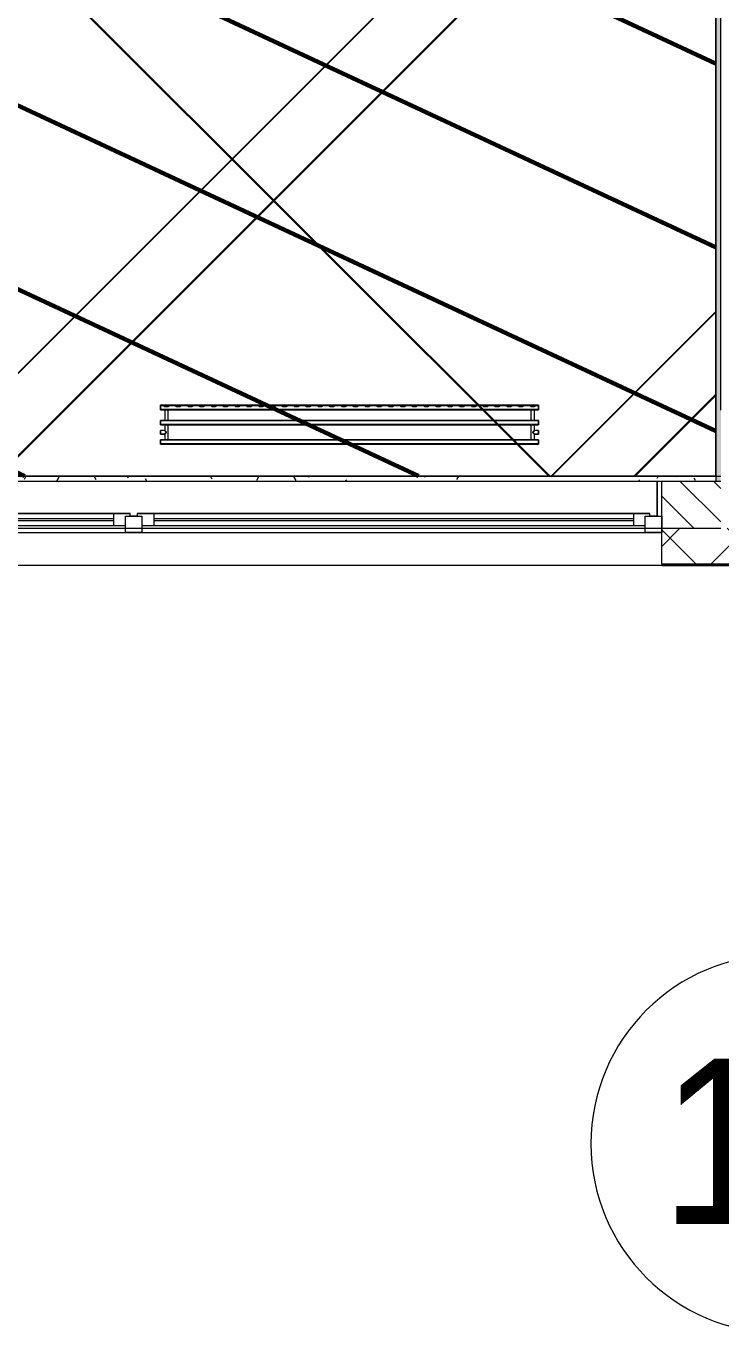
# Model space of a CAD drawing. Header units: millimetres. Extents: x -164500 to 426394, y -23753 to 102118.
# Drawn here: x 211242 to 214182, y -3507 to 2025 of the extents above; entities that cross this region are included whole.
import ezdxf

# ---------------------------------------------------------------- set-up
doc = ezdxf.new("R2010")
doc.units = ezdxf.units.MM
for name, color, linetype, lineweight in [('0) шлифовка', 5, 'Continuous', 60), ('5.3) Л-7 Линолеум 4 вып', 230, 'Continuous', 30), ('A-GLAZ', 7, 'Continuous', 9), ('A-GLAZ-1', 7, 'Continuous', 5), ('A-WALL', 7, 'Continuous', 5), ('I-WALL', 7, 'Continuous', 5), ('Оси', 7, 'Continuous', 9), ('Оси-1', 7, 'Continuous', 20)]:
    doc.layers.add(name, color=color, linetype=linetype, lineweight=lineweight)
for name, color, linetype in [('2) защита вин плитк', 6, 'Continuous'), ('3.1) Наливной пол', 3, 'Continuous'), ('3.2.3) Нал-ой пол 4 вып', 3, 'Continuous')]:
    doc.layers.add(name, color=color, linetype=linetype)
for name, color, linetype, lineweight, true_color in [('A-WALL-1', 9, 'Continuous', 5, 0x808080), ('A-WALL-FNSH-1', 9, 'Continuous', 5, 0x808080), ('M-EQPM-1', 7, 'Continuous', 9, 0xb2b2b2)]:
    doc.layers.add(name, color=color, linetype=linetype, lineweight=lineweight, true_color=true_color)
doc.styles.add('Arial', font='arial.ttf', dxfattribs={"width": 0.9, "height": 700})
pattern_1 = [(0, (148772.123, -0.94), (243.84, 60.96), [20.117, -162.763, 20.117, -162.763, -975.36]), (0, (148772.123, -0.94), (243.84, 60.96), [-365.76, 20.117, -345.643, 20.117, -162.763, -426.72]), (0, (148772.123, -0.94), (243.84, 60.96), [-914.4, 20.117, -101.803, 20.117, -284.683]), (120, (148863.563, 29.54), (-174.71291, 180.691634), [20.117, -162.763, 20.117, -162.763, -975.36]), (120, (148863.563, 29.54), (-174.71291, 180.691634), [-365.76, 20.117, -345.643, 20.117, -162.763, -426.72]), (120, (148863.563, 29.54), (-174.71291, 180.691634), [-914.4, 20.117, -101.803, 20.117, -284.683]), (240, (148894.043, 151.46), (-69.12709, -241.651634), [20.117, -162.763, 20.117, -162.763, -975.36]), (240, (148894.043, 151.46), (-69.12709, -241.651634), [-365.76, 20.117, -345.643, 20.117, -162.763, -426.72]), (240, (148894.043, 151.46), (-69.12709, -241.651634), [-914.4, 20.117, -101.803, 20.117, -284.683])]
pattern_2 = [(45, (205553.1, 26879), (-1347.04, 1347.04), [])]

# ---------------------------------------------------------------- blocks, each defined once
blk = doc.blocks.new('radiator_prado_classic_z_tip_30_po exemplyaru - Classic Z Тип 30-500-V463-Объем проектирования 2 этажа')
at = {"layer": 'M-EQPM-1'}
for p, q in [((0, 228), (0, 210)), ((1600, 228), (0, 228)), ((0, 210), (0, 228)), ((0, 228), (12.5, 228)), ((12.5, 228), (37.5, 228)), ((37.5, 228), (12.5, 228)), ((12.5, 228), (37.5, 228)), ((12.5, 228), (17.5, 223)), ((12.5, 228), (17.5, 223)), ((32.5, 223), (17.5, 223)), ((17.5, 223), (32.5, 223)), ((32.5, 223), (37.5, 228)), ((37.5, 228), (32.5, 223)), ((37.5, 228), (62.5, 228)), ((62.5, 228), (87.5, 228)), ((87.5, 228), (62.5, 228)), ((62.5, 228), (87.5, 228)), ((62.5, 228), (67.5, 223)), ((62.5, 228), (67.5, 223)), ((82.5, 223), (67.5, 223)), ((67.5, 223), (82.5, 223)), ((82.5, 223), (87.5, 228)), ((87.5, 228), (82.5, 223)), ((87.5, 228), (112.5, 228)), ((112.5, 228), (137.5, 228)), ((137.5, 228), (112.5, 228)), ((112.5, 228), (137.5, 228)), ((112.5, 228), (117.5, 223)), ((112.5, 228), (117.5, 223)), ((132.5, 223), (117.5, 223)), ((117.5, 223), (132.5, 223)), ((132.5, 223), (137.5, 228)), ((137.5, 228), (132.5, 223)), ((137.5, 228), (162.5, 228)), ((162.5, 228), (187.5, 228)), ((187.5, 228), (162.5, 228)), ((162.5, 228), (187.5, 228)), ((162.5, 228), (167.5, 223)), ((162.5, 228), (167.5, 223)), ((182.5, 223), (167.5, 223)), ((167.5, 223), (182.5, 223)), ((182.5, 223), (187.5, 228)), ((187.5, 228), (182.5, 223)), ((187.5, 228), (212.5, 228)), ((212.5, 228), (237.5, 228)), ((237.5, 228), (212.5, 228)), ((212.5, 228), (237.5, 228)), ((212.5, 228), (217.5, 223)), ((212.5, 228), (217.5, 223)), ((232.5, 223), (217.5, 223)), ((217.5, 223), (232.5, 223)), ((232.5, 223), (237.5, 228)), ((237.5, 228), (232.5, 223)), ((237.5, 228), (262.5, 228)), ((262.5, 228), (287.5, 228)), ((287.5, 228), (262.5, 228)), ((262.5, 228), (287.5, 228)), ((262.5, 228), (267.5, 223)), ((262.5, 228), (267.5, 223)), ((282.5, 223), (267.5, 223)), ((267.5, 223), (282.5, 223)), ((282.5, 223), (287.5, 228)), ((287.5, 228), (282.5, 223)), ((287.5, 228), (312.5, 228)), ((337.5, 228), (312.5, 228)), ((312.5, 228), (337.5, 228)), ((312.5, 228), (317.5, 223)), ((312.5, 228), (317.5, 223)), ((312.7, 228), (337.5, 228)), ((332.5, 223), (317.5, 223)), ((317.5, 223), (332.5, 223)), ((332.5, 223), (337.5, 228)), ((337.5, 228), (332.5, 223)), ((337.5, 228), (362.5, 228)), ((362.5, 228), (387.5, 228)), ((387.5, 228), (362.5, 228)), ((362.5, 228), (387.5, 228)), ((362.5, 228), (367.5, 223)), ((362.5, 228), (367.5, 223)), ((382.5, 223), (367.5, 223)), ((367.5, 223), (382.5, 223)), ((382.5, 223), (387.5, 228)), ((387.5, 228), (382.5, 223)), ((387.5, 228), (412.5, 228)), ((412.5, 228), (437.5, 228)), ((437.5, 228), (412.5, 228)), ((412.5, 228), (437.5, 228)), ((412.5, 228), (417.5, 223)), ((412.5, 228), (417.5, 223)), ((432.5, 223), (417.5, 223)), ((417.5, 223), (432.5, 223)), ((432.5, 223), (437.5, 228)), ((437.5, 228), (432.5, 223)), ((437.5, 228), (462.5, 228)), ((462.5, 228), (487.5, 228)), ((487.5, 228), (462.5, 228)), ((462.5, 228), (487.5, 228)), ((462.5, 228), (467.5, 223)), ((462.5, 228), (467.5, 223)), ((482.5, 223), (467.5, 223)), ((467.5, 223), (482.5, 223)), ((482.5, 223), (487.5, 228)), ((487.5, 228), (482.5, 223)), ((487.5, 228), (512.5, 228)), ((512.5, 228), (537.5, 228)), ((537.5, 228), (512.5, 228)), ((512.5, 228), (537.5, 228)), ((512.5, 228), (517.5, 223)), ((512.5, 228), (517.5, 223)), ((532.5, 223), (517.5, 223)), ((517.5, 223), (532.5, 223)), ((532.5, 223), (537.5, 228)), ((537.5, 228), (532.5, 223)), ((537.5, 228), (562.5, 228)), ((562.5, 228), (587.5, 228)), ((587.5, 228), (562.5, 228)), ((562.5, 228), (587.5, 228)), ((562.5, 228), (567.5, 223)), ((562.5, 228), (567.5, 223)), ((582.5, 223), (567.5, 223)), ((567.5, 223), (582.5, 223)), ((582.5, 223), (587.5, 228)), ((587.5, 228), (582.5, 223)), ((587.5, 228), (612.5, 228)), ((612.5, 228), (637.5, 228)), ((637.5, 228), (612.5, 228)), ((612.5, 228), (637.5, 228)), ((612.5, 228), (617.5, 223)), ((612.5, 228), (617.5, 223)), ((632.5, 223), (617.5, 223)), ((617.5, 223), (632.5, 223)), ((632.5, 223), (637.5, 228)), ((637.5, 228), (632.5, 223)), ((637.5, 228), (662.5, 228)), ((662.5, 228), (687.5, 228)), ((687.5, 228), (662.5, 228)), ((662.5, 228), (687.5, 228)), ((662.5, 228), (667.5, 223)), ((662.5, 228), (667.5, 223)), ((682.5, 223), (667.5, 223)), ((667.5, 223), (682.5, 223)), ((682.5, 223), (687.5, 228)), ((687.5, 228), (682.5, 223)), ((687.5, 228), (712.5, 228)), ((712.5, 228), (737.5, 228)), ((737.5, 228), (712.5, 228)), ((712.5, 228), (737.5, 228)), ((712.5, 228), (717.5, 223)), ((712.5, 228), (717.5, 223)), ((732.5, 223), (717.5, 223)), ((717.5, 223), (732.5, 223)), ((732.5, 223), (737.5, 228)), ((737.5, 228), (732.5, 223)), ((737.5, 228), (762.5, 228)), ((762.5, 228), (787.5, 228)), ((787.5, 228), (762.5, 228)), ((762.5, 228), (787.5, 228)), ((762.5, 228), (767.5, 223)), ((762.5, 228), (767.5, 223)), ((782.5, 223), (767.5, 223)), ((767.5, 223), (782.5, 223)), ((782.5, 223), (787.5, 228)), ((787.5, 228), (782.5, 223)), ((787.5, 228), (812.5, 228)), ((812.5, 228), (837.5, 228)), ((837.5, 228), (812.5, 228)), ((812.5, 228), (837.5, 228)), ((812.5, 228), (817.5, 223)), ((812.5, 228), (817.5, 223)), ((832.5, 223), (817.5, 223)), ((817.5, 223), (832.5, 223)), ((832.5, 223), (837.5, 228)), ((837.5, 228), (832.5, 223)), ((837.5, 228), (862.5, 228)), ((862.5, 228), (887.5, 228)), ((887.5, 228), (862.5, 228)), ((862.5, 228), (887.5, 228)), ((862.5, 228), (867.5, 223)), ((862.5, 228), (867.5, 223)), ((882.5, 223), (867.5, 223)), ((867.5, 223), (882.5, 223)), ((882.5, 223), (887.5, 228)), ((887.5, 228), (882.5, 223)), ((887.5, 228), (912.5, 228)), ((912.5, 228), (937.5, 228)), ((937.5, 228), (912.5, 228)), ((912.5, 228), (937.5, 228)), ((912.5, 228), (917.5, 223)), ((912.5, 228), (917.5, 223)), ((932.5, 223), (917.5, 223)), ((917.5, 223), (932.5, 223)), ((932.5, 223), (937.5, 228)), ((937.5, 228), (932.5, 223)), ((937.5, 228), (962.5, 228)), ((962.5, 228), (987.5, 228)), ((987.5, 228), (962.5, 228)), ((962.5, 228), (987.5, 228)), ((962.5, 228), (967.5, 223)), ((962.5, 228), (967.5, 223)), ((982.5, 223), (967.5, 223)), ((967.5, 223), (982.5, 223)), ((982.5, 223), (987.5, 228)), ((987.5, 228), (982.5, 223)), ((987.5, 228), (1012.5, 228)), ((1012.5, 228), (1037.5, 228)), ((1037.5, 228), (1012.5, 228)), ((1012.5, 228), (1037.5, 228)), ((1012.5, 228), (1017.5, 223)), ((1012.5, 228), (1017.5, 223)), ((1032.5, 223), (1017.5, 223)), ((1017.5, 223), (1032.5, 223)), ((1032.5, 223), (1037.5, 228)), ((1037.5, 228), (1032.5, 223)), ((1037.5, 228), (1062.5, 228)), ((1062.5, 228), (1087.5, 228)), ((1087.5, 228), (1062.5, 228)), ((1062.5, 228), (1087.5, 228)), ((1062.5, 228), (1067.5, 223)), ((1062.5, 228), (1067.5, 223)), ((1082.5, 223), (1067.5, 223)), ((1067.5, 223), (1082.5, 223)), ((1082.5, 223), (1087.5, 228)), ((1087.5, 228), (1082.5, 223)), ((1087.5, 228), (1112.5, 228)), ((1112.5, 228), (1137.5, 228)), ((1137.5, 228), (1112.5, 228)), ((1112.5, 228), (1137.5, 228)), ((1112.5, 228), (1117.5, 223)), ((1112.5, 228), (1117.5, 223)), ((1132.5, 223), (1117.5, 223)), ((1117.5, 223), (1132.5, 223)), ((1132.5, 223), (1137.5, 228)), ((1137.5, 228), (1132.5, 223)), ((1137.5, 228), (1162.5, 228)), ((1162.5, 228), (1187.5, 228)), ((1187.5, 228), (1162.5, 228)), ((1162.5, 228), (1187.5, 228)), ((1162.5, 228), (1167.5, 223)), ((1162.5, 228), (1167.5, 223)), ((1182.5, 223), (1167.5, 223)), ((1167.5, 223), (1182.5, 223)), ((1182.5, 223), (1187.5, 228)), ((1187.5, 228), (1182.5, 223)), ((1187.5, 228), (1212.5, 228)), ((1212.5, 228), (1237.5, 228)), ((1237.5, 228), (1212.5, 228)), ((1212.5, 228), (1237.5, 228)), ((1212.5, 228), (1217.5, 223)), ((1212.5, 228), (1217.5, 223)), ((1232.5, 223), (1217.5, 223)), ((1217.5, 223), (1232.5, 223)), ((1232.5, 223), (1237.5, 228)), ((1237.5, 228), (1232.5, 223)), ((1237.5, 228), (1262.5, 228)), ((1262.5, 228), (1287.5, 228)), ((1287.5, 228), (1262.5, 228)), ((1262.5, 228), (1287.5, 228)), ((1262.5, 228), (1267.5, 223)), ((1262.5, 228), (1267.5, 223)), ((1282.5, 223), (1267.5, 223)), ((1267.5, 223), (1282.5, 223)), ((1282.5, 223), (1287.5, 228)), ((1287.5, 228), (1282.5, 223)), ((1287.5, 228), (1312.5, 228)), ((1312.5, 228), (1337.5, 228)), ((1337.5, 228), (1312.5, 228)), ((1312.5, 228), (1337.5, 228)), ((1312.5, 228), (1317.5, 223)), ((1312.5, 228), (1317.5, 223)), ((1332.5, 223), (1317.5, 223)), ((1317.5, 223), (1332.5, 223)), ((1332.5, 223), (1337.5, 228)), ((1337.5, 228), (1332.5, 223)), ((1337.5, 228), (1362.5, 228)), ((1362.5, 228), (1387.5, 228)), ((1387.5, 228), (1362.5, 228)), ((1362.5, 228), (1387.5, 228)), ((1362.5, 228), (1367.5, 223)), ((1362.5, 228), (1367.5, 223)), ((1382.5, 223), (1367.5, 223)), ((1367.5, 223), (1382.5, 223)), ((1382.5, 223), (1387.5, 228)), ((1387.5, 228), (1382.5, 223)), ((1387.5, 228), (1412.5, 228)), ((1412.5, 228), (1437.5, 228)), ((1437.5, 228), (1412.5, 228)), ((1412.5, 228), (1437.5, 228)), ((1412.5, 228), (1417.5, 223)), ((1412.5, 228), (1417.5, 223)), ((1432.5, 223), (1417.5, 223)), ((1417.5, 223), (1432.5, 223)), ((1432.5, 223), (1437.5, 228)), ((1437.5, 228), (1432.5, 223)), ((1437.5, 228), (1462.5, 228)), ((1462.5, 228), (1487.5, 228)), ((1487.5, 228), (1462.5, 228)), ((1462.5, 228), (1487.5, 228)), ((1462.5, 228), (1467.5, 223)), ((1462.5, 228), (1467.5, 223)), ((1482.5, 223), (1467.5, 223)), ((1467.5, 223), (1482.5, 223)), ((1482.5, 223), (1487.5, 228)), ((1487.5, 228), (1482.5, 223)), ((1487.5, 228), (1512.5, 228)), ((1512.5, 228), (1537.5, 228)), ((1537.5, 228), (1512.5, 228)), ((1512.5, 228), (1537.5, 228)), ((1512.5, 228), (1517.5, 223)), ((1512.5, 228), (1517.5, 223)), ((1532.5, 223), (1517.5, 223)), ((1517.5, 223), (1532.5, 223)), ((1532.5, 223), (1537.5, 228)), ((1537.5, 228), (1532.5, 223)), ((1537.5, 228), (1562.5, 228)), ((1562.5, 228), (1587.5, 228)), ((1587.5, 228), (1562.5, 228)), ((1562.5, 228), (1587.5, 228)), ((1562.5, 228), (1567.5, 223)), ((1562.5, 228), (1567.5, 223)), ((1582.5, 223), (1567.5, 223)), ((1567.5, 223), (1582.5, 223)), ((1582.5, 223), (1587.5, 228)), ((1587.5, 228), (1582.5, 223)), ((1587.5, 228), (1600, 228)), ((1600, 210), (1600, 228)), ((1600, 228), (1600, 210)), ((0, 210), (1600, 210)), ((17.8, 210), (0, 210)), ((17.5, 210), (17.5, 164)), ((17.5, 210), (17.5, 164)), ((17.8, 210), (17.5, 210)), ((17.5, 210), (17.8, 210)), ((17.8, 210), (17.5, 210)), ((17.5, 210), (32.5, 210)), ((19.7, 210), (17.8, 210)), ((17.8, 210), (32.2, 210)), ((18.5, 210), (17.8, 210)), ((19.7, 210), (18.5, 210)), ((21.2, 210), (19.7, 210)), ((21.2, 210), (19.7, 210)), ((23.1, 210), (21.2, 210)), ((32.2, 210), (21.2, 210)), ((25, 210), (23.1, 210)), ((26.9, 210), (25, 210)), ((28.7, 210), (26.9, 210)), ((30.3, 210), (28.7, 210)), ((31.5, 210), (30.3, 210)), ((32.2, 210), (31.5, 210)), ((32.5, 210), (32.2, 210)), ((32.2, 210), (32.5, 210)), ((32.5, 210), (32.2, 210)), ((1567.8, 210), (32.2, 210)), ((32.5, 164), (32.5, 210)), ((32.5, 164), (32.5, 210)), ((1567.5, 210), (1567.5, 164)), ((1567.5, 210), (1567.5, 164)), ((1567.8, 210), (1567.5, 210)), ((1567.5, 210), (1582.5, 210)), ((1567.8, 210), (1567.5, 210)), ((1567.5, 210), (1567.8, 210)), ((1582.2, 210), (1567.8, 210)), ((1568.5, 210), (1567.8, 210)), ((1567.8, 210), (1569.7, 210)), ((1569.7, 210), (1568.5, 210)), ((1573.1, 210), (1569.7, 210)), ((1569.7, 210), (1573.1, 210)), ((1578.7, 210), (1573.1, 210)), ((1573.1, 210), (1576.9, 210)), ((1576.9, 210), (1578.7, 210)), ((1580.3, 210), (1578.7, 210)), ((1578.7, 210), (1581.5, 210)), ((1581.5, 210), (1580.3, 210)), ((1582.2, 210), (1581.5, 210)), ((1581.5, 210), (1582.2, 210)), ((1582.5, 210), (1582.2, 210)), ((1582.5, 210), (1582.2, 210)), ((1582.2, 210), (1582.5, 210)), ((1600, 210), (1582.2, 210)), ((1582.5, 164), (1582.5, 210)), ((1582.5, 164), (1582.5, 210)), ((1600, 164), (0, 164)), ((0, 164), (0, 146)), ((0, 146), (0, 164)), ((0, 164), (17.8, 164)), ((0, 146), (1600, 146)), ((18.5, 146), (0, 146)), ((17.5, 121.5), (0, 121.5)), ((17.5, 121.5), (0, 121.5)), ((0, 121.5), (0, 120.5)), ((0, 106.5), (0, 121.5)), ((0, 120.5), (0, 107.5)), ((0, 120.5), (0, 119.3)), ((0, 114), (0, 120.5)), ((0, 120.5), (0, 120.5)), ((0, 119.3), (0, 117.8)), ((0, 117.8), (0, 114)), ((0, 114), (0, 110.3)), ((0, 107.5), (0, 114)), ((17.8, 164), (17.5, 164)), ((17.5, 164), (17.8, 164)), ((17.8, 164), (17.5, 164)), ((17.5, 164), (32.5, 164)), ((17.5, 146), (17.5, 121.5)), ((17.5, 146), (17.5, 121.5)), ((17.5, 146), (18.5, 146)), ((18.5, 146), (17.5, 146)), ((17.5, 146), (18.5, 146)), ((32.5, 146), (17.5, 146)), ((19.7, 164), (17.8, 164)), ((17.8, 164), (18.5, 164)), ((18.5, 164), (17.8, 164)), ((18.5, 164), (19.7, 164)), ((19.7, 164), (18.5, 164)), ((18.5, 146), (19.7, 146)), ((32.2, 146), (18.5, 146)), ((18.5, 146), (19.7, 146)), ((25, 164), (19.7, 164)), ((19.7, 164), (32.2, 164)), ((21.2, 164), (19.7, 164)), ((19.7, 146), (21.2, 146)), ((19.7, 146), (21.2, 146)), ((21.2, 146), (31.5, 146)), ((23.1, 164), (21.2, 164)), ((21.2, 146), (23.1, 146)), ((25, 164), (23.1, 164)), ((23.1, 146), (25, 146)), ((26.9, 164), (25, 164)), ((26.9, 164), (25, 164)), ((25, 146), (26.9, 146)), ((28.7, 164), (26.9, 164)), ((28.7, 164), (26.9, 164)), ((26.9, 146), (28.7, 146)), ((30.3, 164), (28.7, 164)), ((30.3, 164), (28.7, 164)), ((28.7, 146), (30.3, 146)), ((32.2, 164), (30.3, 164)), ((31.5, 164), (30.3, 164)), ((30.3, 146), (31.5, 146)), ((32.2, 164), (31.5, 164)), ((31.5, 146), (32.2, 146)), ((31.5, 146), (32.2, 146)), ((32.5, 164), (32.2, 164)), ((32.2, 164), (32.5, 164)), ((32.5, 164), (32.2, 164)), ((32.2, 164), (1567.8, 164)), ((32.2, 146), (32.5, 146)), ((32.5, 146), (32.2, 146)), ((32.2, 146), (32.5, 146)), ((1567.8, 146), (32.2, 146)), ((32.5, 82), (32.5, 146)), ((32.5, 82), (32.5, 146)), ((1567.8, 164), (1567.5, 164)), ((1567.5, 164), (1582.5, 164)), ((1567.8, 164), (1567.5, 164)), ((1567.5, 164), (1567.8, 164)), ((1567.5, 146), (1567.5, 82)), ((1567.5, 146), (1567.5, 82)), ((1567.5, 146), (1567.8, 146)), ((1582.5, 146), (1567.5, 146)), ((1567.5, 146), (1567.8, 146)), ((1567.8, 146), (1567.5, 146)), ((1568.5, 164), (1567.8, 164)), ((1581.5, 164), (1567.8, 164)), ((1567.8, 164), (1582.2, 164)), ((1567.8, 146), (1580.3, 146)), ((1567.8, 146), (1581.5, 146)), ((1581.5, 146), (1567.8, 146)), ((1569.7, 164), (1568.5, 164)), ((1582.2, 164), (1569.7, 164)), ((1580.3, 146), (1581.5, 146)), ((1582.2, 164), (1581.5, 164)), ((1581.5, 146), (1582.5, 146)), ((1581.5, 146), (1582.5, 146)), ((1582.5, 146), (1581.5, 146)), ((1600, 146), (1581.5, 146)), ((1582.5, 164), (1582.2, 164)), ((1582.5, 164), (1582.2, 164)), ((1582.2, 164), (1582.5, 164)), ((1582.2, 164), (1600, 164)), ((1582.5, 121.5), (1582.5, 146)), ((1582.5, 121.5), (1582.5, 146)), ((1600, 121.5), (1582.5, 121.5)), ((1600, 121.5), (1582.5, 121.5)), ((1600, 146), (1600, 164)), ((1600, 164), (1600, 146)), ((1600, 121.5), (1600, 106.5)), ((1600, 120.5), (1600, 121.5)), ((1600, 121.5), (1600, 120.5)), ((1600, 120.5), (1600, 121.5)), ((1600, 107.5), (1600, 120.5)), ((1600, 120.5), (1600, 107.5)), ((1600, 112.1), (1600, 120.5)), ((1600, 107.5), (1600, 112.1)), ((0, 110.3), (0, 108.7)), ((0, 108.7), (0, 107.5)), ((0, 107.5), (0, 106.5)), ((0, 107.5), (0, 107.5)), ((0, 106.5), (17.5, 106.5)), ((0, 106.5), (17.5, 106.5)), ((1600, 82), (0, 82)), ((0, 82), (0, 64)), ((0, 64), (0, 82)), ((0, 82), (18.5, 82)), ((1600, 64), (0, 64)), ((0, 64), (1600, 64)), ((17.5, 106.5), (17.5, 82)), ((17.5, 106.5), (17.5, 82)), ((18.5, 82), (17.5, 82)), ((17.5, 82), (18.5, 82)), ((18.5, 82), (17.5, 82)), ((17.5, 82), (32.5, 82)), ((30.3, 82), (18.5, 82)), ((18.5, 82), (32.2, 82)), ((19.7, 82), (18.5, 82)), ((21.2, 82), (19.7, 82)), ((23.1, 82), (21.2, 82)), ((25, 82), (23.1, 82)), ((26.9, 82), (25, 82)), ((28.7, 82), (26.9, 82)), ((30.3, 82), (28.7, 82)), ((31.5, 82), (30.3, 82)), ((31.5, 82), (30.3, 82)), ((32.2, 82), (31.5, 82)), ((32.2, 82), (31.5, 82)), ((32.5, 82), (32.2, 82)), ((32.2, 82), (32.5, 82)), ((32.5, 82), (32.2, 82)), ((32.2, 82), (1567.8, 82)), ((1567.8, 82), (1567.5, 82)), ((1567.5, 82), (1582.5, 82)), ((1567.8, 82), (1567.5, 82)), ((1567.5, 82), (1567.8, 82)), ((1568.5, 82), (1567.8, 82)), ((1581.5, 82), (1567.8, 82)), ((1567.8, 82), (1568.5, 82)), ((1581.5, 82), (1568.5, 82)), ((1568.5, 82), (1573.1, 82)), ((1573.1, 82), (1576.9, 82)), ((1576.9, 82), (1581.5, 82)), ((1582.5, 82), (1581.5, 82)), ((1582.5, 82), (1581.5, 82)), ((1581.5, 82), (1582.5, 82)), ((1581.5, 82), (1600, 82)), ((1582.5, 82), (1582.5, 106.5)), ((1582.5, 106.5), (1600, 106.5)), ((1582.5, 82), (1582.5, 106.5)), ((1582.5, 106.5), (1600, 106.5)), ((1600, 106.5), (1600, 107.5)), ((1600, 107.5), (1600, 106.5)), ((1600, 106.5), (1600, 107.5)), ((1600, 64), (1600, 82)), ((1600, 82), (1600, 64))]:
    blk.add_line(p, q, dxfattribs=at)
for points, knots in [([(18.5, 120.5), (18.4, 120.6), (18.3, 120.7), (18.1, 120.9), (17.9, 121.1), (17.8, 121.2), (17.7, 121.3), (17.5, 121.5), (17.5, 121.5), (17.5, 121.5)], [0.7142857, 0.7142857, 0.7142857, 0.7142857, 0.75, 0.7857143, 0.8214286, 0.8571429, 0.8928571, 0.9285714, 1, 1, 1, 1]), ([(17.5, 121.5), (17.5, 121.5), (17.5, 121.5), (17.7, 121.3), (17.8, 121.2), (17.9, 121.1), (18.1, 120.9), (18.3, 120.7), (18.4, 120.6), (18.5, 120.5)], [0, 0, 0, 0, 0.0714286, 0.1071429, 0.1428571, 0.1785714, 0.2142857, 0.25, 0.2857143, 0.2857143, 0.2857143, 0.2857143]), ([(17.5, 121.5), (17.5, 121.5), (17.5, 121.5), (17.7, 121.3), (17.8, 121.2), (17.9, 121.1), (18.1, 120.9), (18.3, 120.7), (18.4, 120.6), (18.5, 120.5)], [0, 0, 0, 0, 0.0714286, 0.1071429, 0.1428571, 0.1785714, 0.2142857, 0.25, 0.2857143, 0.2857143, 0.2857143, 0.2857143]), ([(25, 114), (24.5, 114.5), (23.6, 115.4), (22.4, 116.6), (21.6, 117.4), (21.1, 117.9), (20.8, 118.2), (20.5, 118.5), (20.2, 118.8), (19.8, 119.1), (19.6, 119.4), (19.3, 119.7), (19, 120), (18.7, 120.3), (18.5, 120.5), (18.3, 120.7), (18.1, 120.9), (17.9, 121.1), (17.8, 121.2), (17.7, 121.3), (17.5, 121.5), (17.5, 121.5), (17.5, 121.5)], [0, 0, 0, 0, 0.142857, 0.285714, 0.357143, 0.392857, 0.428571, 0.464286, 0.5, 0.535714, 0.571429, 0.607143, 0.642857, 0.678571, 0.714286, 0.75, 0.785714, 0.821429, 0.857143, 0.892857, 0.928571, 1, 1, 1, 1]), ([(17.5, 106.5), (17.5, 106.5), (17.5, 106.5), (17.7, 106.7), (17.8, 106.8), (17.9, 106.9), (18.1, 107.1), (18.3, 107.3), (18.5, 107.5), (18.7, 107.7), (19, 108), (19.3, 108.3), (19.6, 108.6), (19.8, 108.9), (20.3, 109.3), (20.7, 109.7), (21.1, 110.1), (21.6, 110.6), (22.4, 111.4), (23.6, 112.6), (24.5, 113.5), (25, 114)], [0, 0, 0, 0, 0.071429, 0.107143, 0.142857, 0.178571, 0.214286, 0.25, 0.285714, 0.321429, 0.357143, 0.392857, 0.428571, 0.464286, 0.5, 0.571429, 0.607143, 0.642857, 0.714286, 0.857143, 1, 1, 1, 1]), ([(22.1, 116.9), (21.9, 117.1), (21.6, 117.4), (21.1, 117.9), (20.8, 118.2), (20.5, 118.5), (20.2, 118.8), (19.9, 119.2), (19.7, 119.3), (19.6, 119.4)], [0.2857143, 0.2857143, 0.2857143, 0.2857143, 0.3571429, 0.3928571, 0.4285714, 0.4642857, 0.5, 0.5357143, 0.5714286, 0.5714286, 0.5714286, 0.5714286]), ([(19.6, 119.4), (19.7, 119.3), (19.9, 119.2), (20.3, 118.7), (20.7, 118.3), (21.1, 117.9), (21.6, 117.4), (21.9, 117.1), (22.1, 116.9)], [0.4285714, 0.4285714, 0.4285714, 0.4285714, 0.4642857, 0.5, 0.5714286, 0.6071429, 0.6428571, 0.7142857, 0.7142857, 0.7142857, 0.7142857]), ([(19.6, 119.4), (19.7, 119.3), (19.8, 119.1), (20.3, 118.7), (20.7, 118.3), (21.1, 117.9), (21.6, 117.4), (21.9, 117.1), (22.1, 116.9)], [0.4285714, 0.4285714, 0.4285714, 0.4285714, 0.4642857, 0.5, 0.5714286, 0.6071429, 0.6428571, 0.7142857, 0.7142857, 0.7142857, 0.7142857]), ([(19.6, 108.6), (19.7, 108.7), (19.9, 108.8), (20.3, 109.3), (20.7, 109.7), (21.1, 110.1), (21.6, 110.6), (21.9, 110.9), (22.1, 111.1)], [0.4285714, 0.4285714, 0.4285714, 0.4285714, 0.4642857, 0.5, 0.5714286, 0.6071429, 0.6428571, 0.7142857, 0.7142857, 0.7142857, 0.7142857]), ([(22.1, 111.1), (21.9, 110.9), (21.6, 110.6), (21.1, 110.1), (20.8, 109.8), (20.5, 109.5), (20.2, 109.2), (19.9, 108.8), (19.7, 108.7), (19.6, 108.6)], [0.2857143, 0.2857143, 0.2857143, 0.2857143, 0.3571429, 0.3928571, 0.4285714, 0.4642857, 0.5, 0.5357143, 0.5714286, 0.5714286, 0.5714286, 0.5714286]), ([(22.1, 111.1), (21.9, 110.9), (21.6, 110.6), (21.1, 110.1), (20.8, 109.8), (20.5, 109.5), (20.2, 109.2), (19.8, 108.9), (19.7, 108.7), (19.6, 108.6)], [0.2857143, 0.2857143, 0.2857143, 0.2857143, 0.3571429, 0.3928571, 0.4285714, 0.4642857, 0.5, 0.5357143, 0.5714286, 0.5714286, 0.5714286, 0.5714286]), ([(1575, 114), (1575.5, 114.5), (1576.4, 115.4), (1577.6, 116.6), (1578.4, 117.4), (1578.9, 117.9), (1579.2, 118.2), (1579.5, 118.5), (1579.8, 118.8), (1580.1, 119.2), (1580.4, 119.4), (1580.7, 119.7), (1581, 120), (1581.3, 120.3), (1581.5, 120.5), (1581.7, 120.7), (1581.9, 120.9), (1582.1, 121.1), (1582.2, 121.2), (1582.3, 121.3), (1582.5, 121.5), (1582.5, 121.5), (1582.5, 121.5)], [0, 0, 0, 0, 0.142857, 0.285714, 0.357143, 0.392857, 0.428571, 0.464286, 0.5, 0.535714, 0.571429, 0.607143, 0.642857, 0.678571, 0.714286, 0.75, 0.785714, 0.821429, 0.857143, 0.892857, 0.928571, 1, 1, 1, 1]), ([(1582.5, 106.5), (1582.5, 106.5), (1582.5, 106.5), (1582.3, 106.7), (1582.2, 106.8), (1582.1, 106.9), (1581.9, 107.1), (1581.7, 107.3), (1581.5, 107.5), (1581.3, 107.7), (1581, 108), (1580.7, 108.3), (1580.4, 108.6), (1580.1, 108.8), (1579.7, 109.3), (1579.3, 109.7), (1578.9, 110.1), (1578.4, 110.6), (1577.6, 111.4), (1576.4, 112.6), (1575.5, 113.5), (1575, 114)], [0, 0, 0, 0, 0.071429, 0.107143, 0.142857, 0.178571, 0.214286, 0.25, 0.285714, 0.321429, 0.357143, 0.392857, 0.428571, 0.464286, 0.5, 0.571429, 0.607143, 0.642857, 0.714286, 0.857143, 1, 1, 1, 1]), ([(1579.2, 118.2), (1579.1, 118.1), (1578.9, 117.9), (1578.4, 117.4), (1578.1, 117.1), (1577.9, 116.9)], [0.5714286, 0.5714286, 0.5714286, 0.5714286, 0.6071429, 0.6428571, 0.7142857, 0.7142857, 0.7142857, 0.7142857]), ([(1579.2, 118.2), (1579.1, 118.1), (1578.9, 117.9), (1578.4, 117.4), (1578.1, 117.1), (1577.9, 116.9)], [0.5714286, 0.5714286, 0.5714286, 0.5714286, 0.6071429, 0.6428571, 0.7142857, 0.7142857, 0.7142857, 0.7142857]), ([(1577.9, 116.9), (1578.1, 117.1), (1578.4, 117.4), (1578.9, 117.9), (1579.1, 118.1), (1579.2, 118.2)], [0.2857143, 0.2857143, 0.2857143, 0.2857143, 0.3571429, 0.3928571, 0.4285714, 0.4285714, 0.4285714, 0.4285714]), ([(1577.9, 111.1), (1578.1, 110.9), (1578.4, 110.6), (1578.9, 110.1), (1579.2, 109.8), (1579.5, 109.5), (1579.8, 109.2), (1580.1, 108.8), (1580.3, 108.7), (1580.4, 108.6)], [0.2857143, 0.2857143, 0.2857143, 0.2857143, 0.3571429, 0.3928571, 0.4285714, 0.4642857, 0.5, 0.5357143, 0.5714286, 0.5714286, 0.5714286, 0.5714286]), ([(1577.9, 111.1), (1578.1, 110.9), (1578.4, 110.6), (1578.9, 110.1), (1579.2, 109.8), (1579.5, 109.5), (1579.8, 109.2), (1580.1, 108.8), (1580.3, 108.7), (1580.4, 108.6)], [0.2857143, 0.2857143, 0.2857143, 0.2857143, 0.3571429, 0.3928571, 0.4285714, 0.4642857, 0.5, 0.5357143, 0.5714286, 0.5714286, 0.5714286, 0.5714286]), ([(1580.4, 108.6), (1580.3, 108.7), (1580.1, 108.8), (1579.7, 109.3), (1579.3, 109.7), (1578.9, 110.1), (1578.4, 110.6), (1578.1, 110.9), (1577.9, 111.1)], [0.4285714, 0.4285714, 0.4285714, 0.4285714, 0.4642857, 0.5, 0.5714286, 0.6071429, 0.6428571, 0.7142857, 0.7142857, 0.7142857, 0.7142857]), ([(1580.4, 119.4), (1580.3, 119.3), (1580.1, 119.2), (1579.7, 118.7), (1579.4, 118.4), (1579.2, 118.2)], [0.4285714, 0.4285714, 0.4285714, 0.4285714, 0.4642857, 0.5, 0.5714286, 0.5714286, 0.5714286, 0.5714286]), ([(1580.4, 119.4), (1580.3, 119.3), (1580.1, 119.2), (1579.7, 118.7), (1579.4, 118.4), (1579.2, 118.2)], [0.4285714, 0.4285714, 0.4285714, 0.4285714, 0.4642857, 0.5, 0.5714286, 0.5714286, 0.5714286, 0.5714286]), ([(1582.5, 121.5), (1582.5, 121.5), (1582.5, 121.5), (1582.3, 121.3), (1582.2, 121.2), (1582.1, 121.1), (1581.9, 120.9), (1581.7, 120.7), (1581.6, 120.6), (1581.5, 120.5)], [0, 0, 0, 0, 0.0714286, 0.1071429, 0.1428571, 0.1785714, 0.2142857, 0.25, 0.2857143, 0.2857143, 0.2857143, 0.2857143]), ([(1582.5, 121.5), (1582.5, 121.5), (1582.5, 121.5), (1582.3, 121.3), (1582.2, 121.2), (1582.1, 121.1), (1581.9, 120.9), (1581.7, 120.7), (1581.6, 120.6), (1581.5, 120.5)], [0, 0, 0, 0, 0.0714286, 0.1071429, 0.1428571, 0.1785714, 0.2142857, 0.25, 0.2857143, 0.2857143, 0.2857143, 0.2857143]), ([(1581.5, 120.5), (1581.6, 120.6), (1581.7, 120.7), (1581.9, 120.9), (1582.1, 121.1), (1582.2, 121.2), (1582.3, 121.3), (1582.5, 121.5), (1582.5, 121.5), (1582.5, 121.5)], [0.7142857, 0.7142857, 0.7142857, 0.7142857, 0.75, 0.7857143, 0.8214286, 0.8571429, 0.8928571, 0.9285714, 1, 1, 1, 1]), ([(17.5, 106.5), (17.5, 106.5), (17.5, 106.5), (17.7, 106.7), (17.8, 106.8), (17.9, 106.9), (18.1, 107.1), (18.3, 107.3), (18.4, 107.4), (18.5, 107.5)], [0, 0, 0, 0, 0.0714286, 0.1071429, 0.1428571, 0.1785714, 0.2142857, 0.25, 0.2857143, 0.2857143, 0.2857143, 0.2857143]), ([(18.5, 107.5), (18.4, 107.4), (18.3, 107.3), (18.1, 107.1), (17.9, 106.9), (17.8, 106.8), (17.7, 106.7), (17.5, 106.5), (17.5, 106.5), (17.5, 106.5)], [0.7142857, 0.7142857, 0.7142857, 0.7142857, 0.75, 0.7857143, 0.8214286, 0.8571429, 0.8928571, 0.9285714, 1, 1, 1, 1]), ([(18.5, 107.5), (18.4, 107.4), (18.3, 107.3), (18.1, 107.1), (17.9, 106.9), (17.8, 106.8), (17.7, 106.7), (17.5, 106.5), (17.5, 106.5), (17.5, 106.5)], [0.7142857, 0.7142857, 0.7142857, 0.7142857, 0.75, 0.7857143, 0.8214286, 0.8571429, 0.8928571, 0.9285714, 1, 1, 1, 1]), ([(1581.5, 107.5), (1581.6, 107.4), (1581.7, 107.3), (1581.9, 107.1), (1582.1, 106.9), (1582.2, 106.8), (1582.3, 106.7), (1582.5, 106.5), (1582.5, 106.5), (1582.5, 106.5)], [0.7142857, 0.7142857, 0.7142857, 0.7142857, 0.75, 0.7857143, 0.8214286, 0.8571429, 0.8928571, 0.9285714, 1, 1, 1, 1]), ([(1581.5, 107.5), (1581.6, 107.4), (1581.7, 107.3), (1581.9, 107.1), (1582.1, 106.9), (1582.2, 106.8), (1582.3, 106.7), (1582.5, 106.5), (1582.5, 106.5), (1582.5, 106.5)], [0.7142857, 0.7142857, 0.7142857, 0.7142857, 0.75, 0.7857143, 0.8214286, 0.8571429, 0.8928571, 0.9285714, 1, 1, 1, 1]), ([(1582.5, 106.5), (1582.5, 106.5), (1582.5, 106.5), (1582.3, 106.7), (1582.2, 106.8), (1582.1, 106.9), (1581.9, 107.1), (1581.7, 107.3), (1581.6, 107.4), (1581.5, 107.5)], [0, 0, 0, 0, 0.0714286, 0.1071429, 0.1428571, 0.1785714, 0.2142857, 0.25, 0.2857143, 0.2857143, 0.2857143, 0.2857143])]:
    blk.add_open_spline(points, degree=3, knots=knots, dxfattribs=at)
for points in [[(19.6, 119.4), (19.5, 119.5), (19.3, 119.7), (19, 120), (18.7, 120.3), (18.6, 120.4), (18.5, 120.5)], [(18.5, 120.5), (18.6, 120.4), (18.7, 120.3), (19, 120), (19.3, 119.7), (19.5, 119.5), (19.6, 119.4)], [(18.5, 120.5), (18.6, 120.4), (18.7, 120.3), (19, 120), (19.3, 119.7), (19.5, 119.5), (19.6, 119.4)], [(25, 114), (24.5, 114.5), (23.6, 115.4), (22.6, 116.4), (22.1, 116.9)], [(22.1, 116.9), (22.6, 116.4), (23.6, 115.4), (24.5, 114.5), (25, 114)], [(22.1, 116.9), (22.6, 116.4), (23.6, 115.4), (24.5, 114.5), (25, 114)], [(22.1, 111.1), (22.6, 111.6), (23.6, 112.6), (24.5, 113.5), (25, 114)], [(25, 114), (24.5, 113.5), (23.6, 112.6), (22.6, 111.6), (22.1, 111.1)], [(25, 114), (24.5, 113.5), (23.6, 112.6), (22.6, 111.6), (22.1, 111.1)], [(1577.9, 116.9), (1577.4, 116.4), (1576.4, 115.4), (1575.5, 114.5), (1575, 114)], [(1577.9, 116.9), (1577.4, 116.4), (1576.4, 115.4), (1575.5, 114.5), (1575, 114)], [(1575, 114), (1575.5, 114.5), (1576.4, 115.4), (1577.4, 116.4), (1577.9, 116.9)], [(1575, 114), (1575.5, 113.5), (1576.4, 112.6), (1577.4, 111.6), (1577.9, 111.1)], [(1575, 114), (1575.5, 113.5), (1576.4, 112.6), (1577.4, 111.6), (1577.9, 111.1)], [(1577.9, 111.1), (1577.4, 111.6), (1576.4, 112.6), (1575.5, 113.5), (1575, 114)], [(1579.2, 118.2), (1579.3, 118.3), (1579.5, 118.5), (1579.8, 118.8), (1580.1, 119.2), (1580.3, 119.3), (1580.4, 119.4)], [(1581.5, 120.5), (1581.4, 120.4), (1581.3, 120.3), (1581, 120), (1580.7, 119.7), (1580.5, 119.5), (1580.4, 119.4)], [(1581.5, 120.5), (1581.4, 120.4), (1581.3, 120.3), (1581, 120), (1580.7, 119.7), (1580.5, 119.5), (1580.4, 119.4)], [(1580.4, 119.4), (1580.5, 119.5), (1580.7, 119.7), (1581, 120), (1581.3, 120.3), (1581.4, 120.4), (1581.5, 120.5)], [(18.5, 107.5), (18.6, 107.6), (18.7, 107.7), (19, 108), (19.3, 108.3), (19.5, 108.5), (19.6, 108.6)], [(19.6, 108.6), (19.5, 108.5), (19.3, 108.3), (19, 108), (18.7, 107.7), (18.6, 107.6), (18.5, 107.5)], [(19.6, 108.6), (19.5, 108.5), (19.3, 108.3), (19, 108), (18.7, 107.7), (18.6, 107.6), (18.5, 107.5)], [(1580.4, 108.6), (1580.5, 108.5), (1580.7, 108.3), (1581, 108), (1581.3, 107.7), (1581.4, 107.6), (1581.5, 107.5)], [(1580.4, 108.6), (1580.5, 108.5), (1580.7, 108.3), (1581, 108), (1581.3, 107.7), (1581.4, 107.6), (1581.5, 107.5)], [(1581.5, 107.5), (1581.4, 107.6), (1581.3, 107.7), (1581, 108), (1580.7, 108.3), (1580.5, 108.5), (1580.4, 108.6)]]:
    blk.add_open_spline(points, degree=3, dxfattribs=at)
blk = doc.blocks.new('120_Окно_СКБ_2Ст - 120_Окно_СКБ_2Ст 3100х2500 _мал_створка слева_-22446080-Объем проектирования 2 этажа')
at = {"layer": 'A-GLAZ'}
for p, q in [((-1550, -127), (-1550, -57)), ((-1550, -57), (-1480, -57)), ((-1480, -57), (-1480, -127)), ((650, -87), (-1480, -87)), ((-1480, -87), (-1480, -127)), ((-1430, -137), (-1430, -87)), ((600, -137), (600, -87)), ((650, -127), (650, -57)), ((650, -57), (720, -57)), ((650, -127), (650, -87)), ((720, -57), (720, -127)), ((1480, -87), (720, -87)), ((720, -87), (720, -127)), ((770, -137), (770, -87)), ((1430, -137), (1430, -87)), ((1480, -127), (1480, -57)), ((1480, -57), (1550, -57)), ((1480, -127), (1480, -87)), ((1550, -57), (1550, -127)), ((-1480, -127), (-1550, -127)), ((-1480, -127), (-1500, -127)), ((-1500, -127), (-1500, -137)), ((-1500, -137), (670, -137)), ((670, -137), (-1500, -137)), ((720, -127), (650, -127)), ((670, -127), (650, -127)), ((670, -137), (670, -127)), ((720, -127), (700, -127)), ((700, -127), (700, -137)), ((700, -137), (1500, -137)), ((1500, -137), (700, -137)), ((1550, -127), (1480, -127)), ((1500, -127), (1480, -127)), ((1500, -137), (1500, -127))]:
    blk.add_line(p, q, dxfattribs=at)
at = {"layer": 'A-GLAZ-1'}
for p, q in [((1550, -57), (-1550, -57)), ((-1430, -107), (600, -107)), ((770, -107), (1430, -107)), ((-1530, -127), (-1500, -127)), ((600, -117), (-1430, -117)), ((670, -127), (700, -127)), ((1430, -117), (770, -117)), ((1500, -127), (1530, -127))]:
    blk.add_line(p, q, dxfattribs=at)
blk = doc.blocks.new('Ось сетки - D8-29747960-Объем проектирования 2 этажа')
at = {"layer": 'Оси-1'}
for start, end in [(360, 180), (180, 360)]:
    blk.add_arc((0, 0), 4, start, end, dxfattribs=at)

msp = doc.modelspace()

# ---------------------------------------------------------------- hatches: boundary and pattern name
at = {"layer": '0) шлифовка', "true_color": 0x2776bb}
h = msp.add_hatch(dxfattribs=at)
h.set_pattern_fill('ANSI31', color=152, scale=222, angle=110)
h.set_pattern_definition([(155, (205553.1, 26879), (-297.882, -638.811), [])])
h.paths.add_polyline_path([(209661.123, 7679), (205703.123, 7679), (205703.123, 7379), (205553.123, 7379), (205553.123, 475), (205953.123, 475), (205953.123, 121), (209661.123, 121), (209661.123, 420.5), (209662.123, 420.5), (210483.123, 412.16), (210483.123, 121), (214161.123, 121), (214161.123, 7049), (213531.123, 7049), (213531.123, 7659), (212183.123, 7659), (212183.123, 7652), (210991.123, 7652), (210991.123, 7049.5), (210962.123, 7049.5), (210962.123, 7050), (209661.123, 7050)])
h.paths.add_polyline_path([(210483.123, 471), (209682.123, 471), (209682.123, 470), (210462.123, 470)], flags=16)
at = {"layer": '2) защита вин плитк'}
h = msp.add_hatch(dxfattribs=at)
h.set_pattern_fill('ANSI31', color=256, scale=600)
h.set_pattern_definition(pattern_2)
h.paths.add_polyline_path([(209661.123, 7679), (205703.123, 7679), (205703.123, 7379), (205553.123, 7379), (205553.123, 475), (205953.123, 475), (205953.123, 121), (209661.123, 121), (209661.123, 420.5), (209662.123, 420.5), (210483.123, 412.16), (210483.123, 121), (214161.123, 121), (214161.123, 7049), (213531.123, 7049), (213531.123, 7659), (212183.123, 7659), (212183.123, 7652), (210991.123, 7652), (210991.123, 7049.5), (210962.123, 7049.5), (210962.123, 7050), (209661.123, 7050)])
h.paths.add_polyline_path([(210483.123, 471), (209682.123, 471), (209682.123, 470), (210462.123, 470)], flags=16)
at = {"layer": '3.1) Наливной пол'}
h = msp.add_hatch(dxfattribs=at)
h.set_pattern_fill('ANSI31', color=256, scale=600)
h.set_pattern_definition([(45, (205553.1, 40701), (-1347.04, 1347.04), [])])
h.paths.add_polyline_path([(209661.123, 7677.008), (205703.123, 7677.008), (205703.123, 7377.008), (205553.123, 7377.008), (205553.123, 473.008), (205953.123, 473.008), (205953.123, 119.008), (209661.123, 119.008), (209661.123, 418.508), (209662.123, 418.508), (210483.123, 410.167), (210483.123, 119.008), (214161.123, 119.008), (214161.123, 7047.008), (213531.123, 7047.008), (213531.123, 7657.008), (212183.123, 7657.008), (212183.123, 7650.008), (210991.123, 7650.008), (210991.123, 7047.508), (210962.123, 7047.508), (210962.123, 7048.008), (209661.123, 7048.008)])
h.paths.add_polyline_path([(210483.123, 469.008), (209682.123, 469.008), (209682.123, 468.008), (210462.123, 468.008)], flags=16)
at = {"layer": '3.2.3) Нал-ой пол 4 вып'}
h = msp.add_hatch(dxfattribs=at)
h.set_pattern_fill('ANSI31', color=256, scale=600)
h.set_pattern_definition(pattern_2)
h.paths.add_polyline_path([(209661.123, 7679), (205703.123, 7679), (205703.123, 7379), (205553.123, 7379), (205553.123, 475), (205953.123, 475), (205953.123, 121), (209661.123, 121), (209661.123, 420.5), (209662.123, 420.5), (210483.123, 412.16), (210483.123, 121), (214161.123, 121), (214161.123, 7049), (213531.123, 7049), (213531.123, 7659), (212183.123, 7659), (212183.123, 7652), (210991.123, 7652), (210991.123, 7049.5), (210962.123, 7049.5), (210962.123, 7050), (209661.123, 7050)])
h.paths.add_polyline_path([(210483.123, 471), (209682.123, 471), (209682.123, 470), (210462.123, 470)], flags=16)
at = {"layer": '5.3) Л-7 Линолеум 4 вып'}
h = msp.add_hatch(dxfattribs=at)
h.set_pattern_fill('ANSI37', color=256, scale=600)
h.set_pattern_definition([(45, (205553.1, 26879), (-1347.04, 1347.04), []), (135, (205553.1, 26879), (-1347.04, -1347.04), [])])
h.paths.add_polyline_path([(209661.123, 7679), (205703.123, 7679), (205703.123, 7379), (205553.123, 7379), (205553.123, 475), (205953.123, 475), (205953.123, 121), (209661.123, 121), (209661.123, 420.5), (209662.123, 420.5), (210483.123, 412.16), (210483.123, 121), (214161.123, 121), (214161.123, 7049), (213531.123, 7049), (213531.123, 7659), (212183.123, 7659), (212183.123, 7652), (210991.123, 7652), (210991.123, 7049.5), (210962.123, 7049.5), (210962.123, 7050), (209661.123, 7050)])
h.paths.add_polyline_path([(210483.123, 471), (209682.123, 471), (209682.123, 470), (210462.123, 470)], flags=16)
at = {"layer": 'A-WALL'}
h = msp.add_hatch(dxfattribs=at)
h.set_pattern_fill('FP_2', color=256, style=0, pattern_type=2)
h.set_pattern_definition([(135, (148772.12, -0.94), (-70.71068, -70.71068), [])])
h.paths.add_polyline_path([(213932.123, -100.941), (214182.123, -100.941), (214182.123, 99.059), (213932.123, 99.059), (213932.123, 80.508)])
h.paths.add_polyline_path([(210316.627, -100.941), (210832.123, -100.941), (210832.123, 99.059), (210182.123, 99.059), (210182.123, -100.941)])
h = msp.add_hatch(dxfattribs=at)
h.set_pattern_fill('FP_24', color=256, style=0, pattern_type=2)
h.set_pattern_definition([(45, (148772.12, -0.94), (-141.42136, 141.42136), []), (135, (148772.12, -0.94), (-141.42136, -141.42136), [])])
h.paths.add_polyline_path([(224252.123, -250.941), (224472.123, -250.941), (224472.123, -100.941), (220332.123, -100.941), (220332.123, -250.941), (224048.58, -250.941)])
h.paths.add_polyline_path([(216098.502, -250.941), (219432.123, -250.941), (219432.123, -100.941), (215832.123, -100.941), (215832.123, -250.941)])
h.paths.add_polyline_path([(214182.123, -250.941), (214932.123, -250.941), (214932.123, -100.941), (213932.123, -100.941), (213932.123, -250.941)])
h.paths.add_polyline_path([(210182.123, -250.941), (210832.123, -250.941), (210832.123, -100.941), (209682.123, -100.941), (209682.123, -250.941)])
h.paths.add_polyline_path([(207582.123, -250.941), (207582.123, -100.941), (206832.123, -100.941), (206832.123, -250.941), (207425.689, -250.941)])
h.paths.add_polyline_path([(205182.123, -250.941), (205932.123, -250.941), (205932.123, -100.941), (205182.123, -100.941), (205182.123, -118.941)])
h.paths.add_polyline_path([(200682.123, -250.941), (202082.123, -250.941), (202082.123, -100.941), (200682.123, -100.941)])
h.paths.add_polyline_path([(196584.673, -250.941), (197582.123, -250.941), (197582.123, -100.941), (196182.123, -100.941), (196182.123, -250.941)])
h.paths.add_polyline_path([(191682.123, -250.941), (192808.457, -250.941), (192808.457, -100.941), (191432.123, -100.941), (191432.123, -250.941), (191525.533, -250.941)])
h.paths.add_polyline_path([(194082.123, -250.941), (194082.123, -100.941), (193708.457, -100.941), (193708.457, -250.941)])
h.paths.add_polyline_path([(187262.123, -250.941), (188332.123, -250.941), (188332.123, -100.941), (186762.123, -100.941), (186762.123, -250.941), (187189.127, -250.941)])
h.paths.add_polyline_path([(181782.123, -250.941), (182642.123, -250.941), (182642.123, -100.941), (181782.123, -100.941), (181782.123, -118.941)])
h.paths.add_polyline_path([(183575.455, -250.941), (184662.123, -250.941), (184662.123, -100.941), (183542.123, -100.941), (183542.123, -250.941)])
h.paths.add_polyline_path([(178516.314, -250.941), (179682.123, -250.941), (179682.123, -100.941), (177981.867, -100.941), (177981.867, -250.941)])
h.paths.add_polyline_path([(171288.97, -250.941), (171482.123, -250.941), (171482.123, -100.941), (170382.123, -100.941), (170382.123, -250.941), (171282.123, -250.941)])
h.paths.add_polyline_path([(174902.642, -250.941), (175181.867, -250.941), (175181.867, -100.941), (173582.123, -100.941), (173582.123, -250.941), (174332.123, -250.941)])
h.paths.add_polyline_path([(165432.123, -250.941), (166032.123, -250.941), (166032.123, -100.941), (164882.123, -100.941), (164882.123, -250.941)])
h.paths.add_polyline_path([(167582.123, -250.941), (167582.123, -100.941), (166932.123, -100.941), (166932.123, -250.941), (166952.564, -250.941)])
h.paths.add_polyline_path([(160932.123, -250.941), (161782.123, -250.941), (161782.123, -100.941), (160432.123, -100.941), (160432.123, -250.941), (160447.955, -250.941)])
h.paths.add_polyline_path([(155388.814, -250.941), (157332.123, -250.941), (157332.123, -100.941), (153402.123, -100.941), (153402.123, -250.941), (154666.08, -250.941)])
h.paths.add_polyline_path([(148662.123, -250.941), (152502.123, -250.941), (152502.123, -100.941), (148512.123, -100.941), (148512.123, -250.941)])
at = {"layer": 'I-WALL'}
h = msp.add_hatch(dxfattribs=at)
h.set_pattern_fill('FP_191', color=256, style=0, pattern_type=2)
h.set_pattern_definition(pattern_1)
h.paths.add_polyline_path([(214182.123, 99.059), (214180.316, 119.059), (214162.123, 119.059), (214162.123, 99.059)])
h.paths.add_polyline_path([(214182.123, 119.059), (214182.123, 7069.059), (214162.123, 7069.059), (214162.942, 120.018), (214180.307, 119.149)])
h = msp.add_hatch(dxfattribs=at)
h.set_pattern_fill('FP_191', color=256, style=0, pattern_type=2)
h.set_pattern_definition(pattern_1)
h.paths.add_polyline_path([(212123.463, 99.059), (214162.123, 101.059), (214162.123, 119.059), (210462.123, 119.059), (210462.123, 99.059), (211762.095, 99.059)])
h = msp.add_hatch(dxfattribs=at)
h.set_pattern_fill('FP_191', color=256, style=0, pattern_type=2)
h.set_pattern_definition(pattern_1)
h.paths.add_polyline_path([(213932.123, -48.941), (213930.298, 99.059), (213912.123, 97.319), (213912.123, -48.941), (213930.298, -48.941)])

# ---------------------------------------------------------------- linework, layer by layer
at = {"layer": 'A-WALL'}
for p, q in [((214182.123, 399.059), (214182.123, 7399.059)), ((214162.123, 99.059), (214162.123, 7049.059)), ((210482.123, 119.059), (214182.123, 119.059)), ((214162.123, 99.059), (214182.123, 99.059)), ((210182.123, -100.941), (214182.123, -100.941)), ((213932.123, -258.941), (210832.123, -258.941)), ((213932.123, -250.941), (214932.123, -250.941)), ((213932.123, -253.941), (214932.123, -253.941))]:
    msp.add_line(p, q, dxfattribs=at)
at = {"layer": 'A-WALL-1'}
for p, q in [((210182.123, 99.059), (214162.123, 99.059)), ((213912.123, 99.059), (213912.123, -48.941)), ((213932.123, -250.941), (213932.123, 99.059)), ((213912.123, -48.941), (213932.123, -48.941))]:
    msp.add_line(p, q, dxfattribs=at)
at = {"layer": 'A-WALL-FNSH-1'}
for p, q in [((214161.123, 120.059), (214161.123, 7049.059)), ((214161.123, 120.059), (210483.123, 120.059)), ((213911.123, 99.059), (213911.123, -48.941)), ((213911.123, -48.941), (213912.123, -48.941)), ((213932.123, -250.941), (213932.123, -258.941)), ((213932.123, -258.941), (214932.123, -258.941))]:
    msp.add_line(p, q, dxfattribs=at)

# ---------------------------------------------------------------- block references
at = {"layer": 'A-GLAZ', "color": 3, "rotation": 180}
msp.add_blockref('120_Окно_СКБ_2Ст - 120_Окно_СКБ_2Ст 3100х2500 _мал_створка слева_-22446080-Объем проектирования 2 этажа', (212382.123, -175.941), dxfattribs=at)
at = {"layer": 'M-EQPM-1'}
for p in [(211810.803, 192), (211810.803, 191.059)]:
    msp.add_blockref('radiator_prado_classic_z_tip_30_po exemplyaru - Classic Z Тип 30-500-V463-Объем проектирования 2 этажа', p, dxfattribs=at)
at = {"layer": 'Оси-1', "xscale": 199.9999999999999, "yscale": 199.9999999999999, "zscale": 199.9999999999999}
msp.add_blockref('Ось сетки - D8-29747960-Объем проектирования 2 этажа', (214432.123, -2707.2), dxfattribs=at)

# ---------------------------------------------------------------- texts
at = {"layer": 'Оси', "insert": (213926.891, -2345.907), "char_height": 700, "width": 1212.1515, "attachment_point": 1, "style": 'Arial'}
msp.add_mtext('18', dxfattribs=at)

doc.saveas('drawing.dxf')
